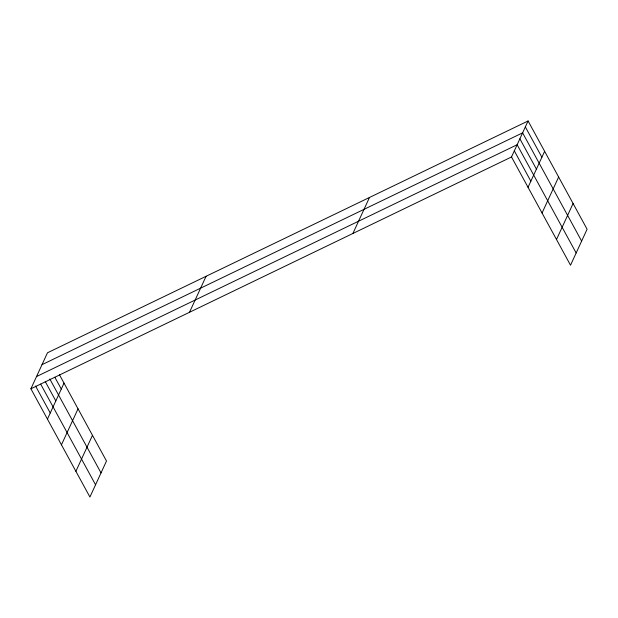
<?xml version="1.0" encoding="UTF-8"?>
<svg xmlns="http://www.w3.org/2000/svg" width="618" height="618" viewBox="0 0 618 618"><rect width="100%" height="100%" fill="white"/><g stroke="black" fill="none" stroke-linecap="round" stroke-linejoin="round"><path stroke-width="0.93" d="M59.421 374.693L106.497 461.028L89.919 497.026L30.9 388.784L47.478 352.785L528.081 120.973L587.1 229.216L570.522 265.215L511.503 156.972L528.081 120.973M47.439 419.112L64.017 383.121M61.452 444.821L78.038 408.83M75.898 471.31L92.476 435.319M189.502 312.283L206.08 276.292M352.901 233.465L369.487 197.474M528.042 187.3L544.62 151.31M542.056 213.009L558.641 177.018M556.501 239.498L573.079 203.507M42.009 364.666L522.612 132.855L581.631 241.097M36.539 376.54L517.142 144.736L576.154 252.971M30.9 388.784L511.503 156.972M525.346 126.914L541.886 157.242M519.877 138.795L536.416 169.123M514.323 150.854L530.854 181.182M54.847 377.258L61.282 389.054M49.819 378.988L101.028 472.909M45.245 381.553L55.813 400.935M40.672 384.126L95.551 484.782M35.558 386.034L50.251 412.994"/></g></svg>
